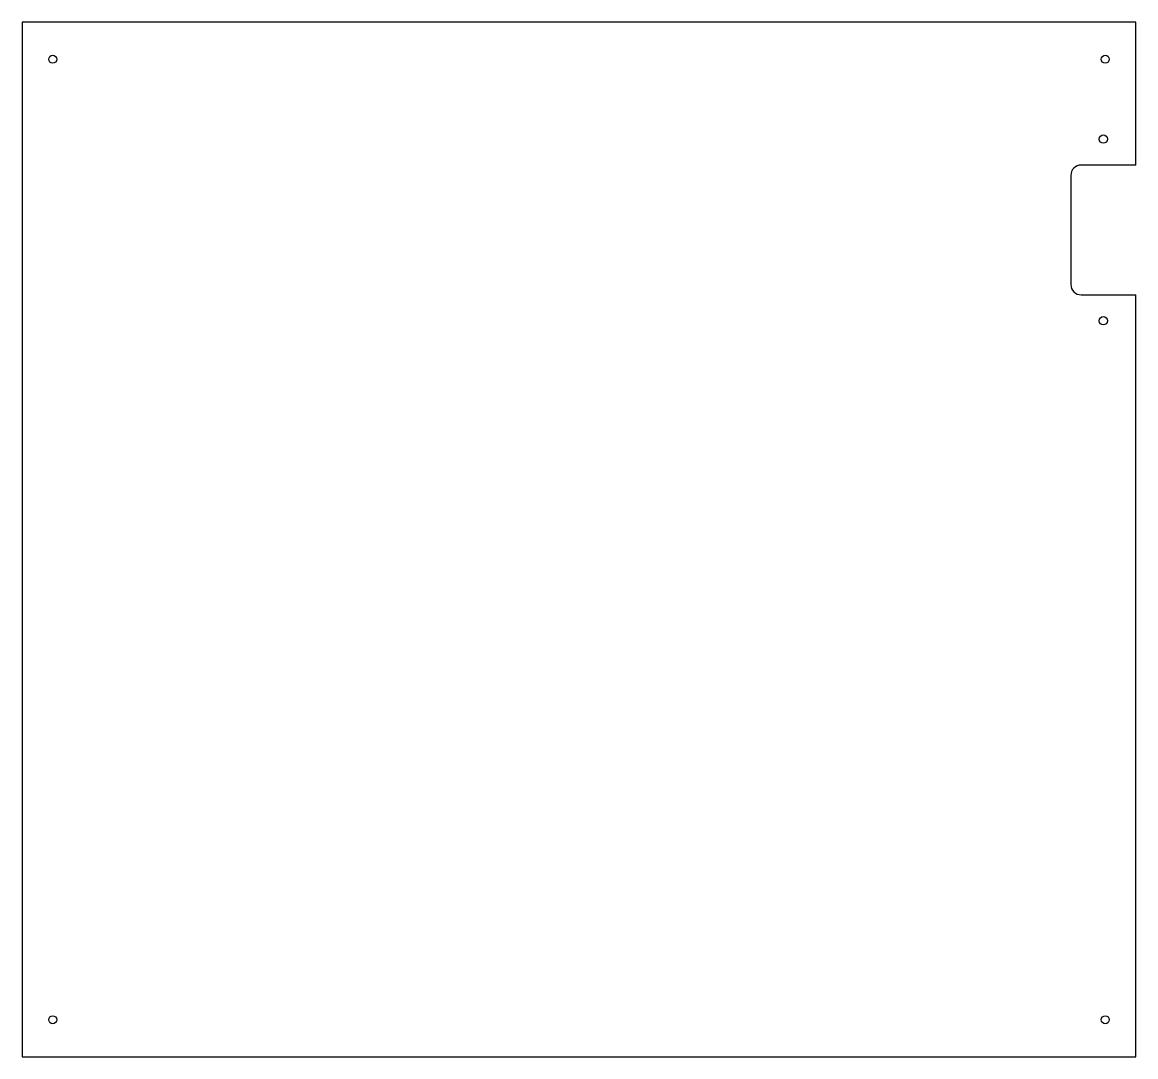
# Model space of a CAD drawing. Header units: millimetres. Extents: x 1 to 430, y 1 to 399.
import ezdxf

# ---------------------------------------------------------------- set-up
doc = ezdxf.new("R2010")
doc.units = ezdxf.units.MM

msp = doc.modelspace()

# ---------------------------------------------------------------- linework, layer by layer
at = {"color": 7, "linetype": 'Continuous', "lineweight": 25}
for p, q in [((0.75, 399.25), (0.75, 0.75)), ((429.75, 399.25), (0.75, 399.25)), ((429.75, 344.25), (429.75, 399.25)), ((429.75, 344.25), (408.75, 344.25)), ((404.75, 340.25), (404.75, 298.25)), ((408.75, 294.25), (429.75, 294.25)), ((429.75, 0.75), (429.75, 294.25)), ((0.75, 0.75), (429.75, 0.75))]:
    msp.add_line(p, q, dxfattribs=at)
for centre, radius in [((12.5, 385), 1.55), ((418, 385), 1.55), ((417.25, 354.25), 1.6), ((417.25, 284.25), 1.6), ((12.5, 15), 1.55), ((418, 15), 1.55)]:
    msp.add_circle(centre, radius, dxfattribs=at)
for centre, start, end in [((408.75, 340.25), 90, 180), ((408.75, 298.25), 180, 270)]:
    msp.add_arc(centre, 4, start, end, dxfattribs=at)

doc.saveas('drawing.dxf')
